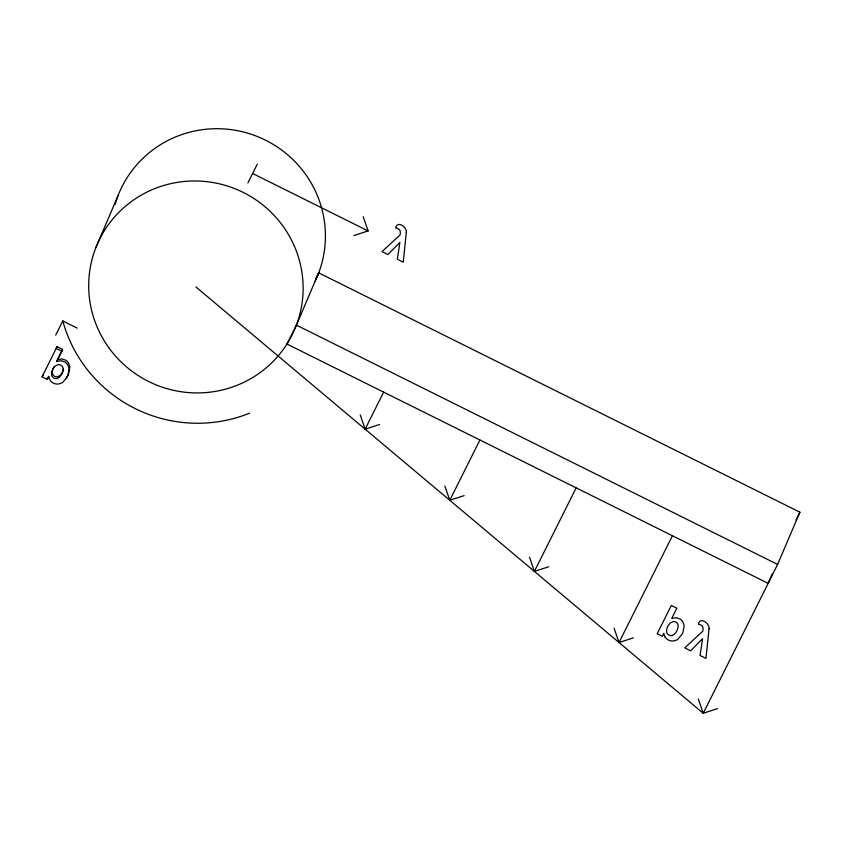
<?xml version="1.0" encoding="UTF-8"?>
<svg xmlns="http://www.w3.org/2000/svg" width="842" height="842" viewBox="0 0 842 842"><rect width="100%" height="100%" fill="white"/><g stroke="black" fill="none" stroke-linecap="round" stroke-linejoin="round"><path stroke-width="1.26" d="M63.582 369.659L62.971 371.259A20.64 20.292 23.1 0 1 62.361 372.522L60.34 375.332L57.793 376.732A4.315 4.242 23.1 0 1 55.067 376.5A5.157 5.073 23.1 0 1 54.593 376.258A4.589 4.505 23.1 0 1 52.467 373.711L52.257 371.069L53.162 368.259A18.713 18.398 23.1 0 1 53.793 367.028L54.014 366.638M95.935 247.464L118.217 195.207M48.762 376.406L47.268 379.395L42.1 376.827L42.868 375.027L43.51 375.343M61.803 351.209L62.571 349.409L57.046 346.662L56.277 348.462L61.803 351.209L56.646 361.534L61.129 360.702L64.981 362.028A8.325 8.188 23.1 0 1 67.634 364.681L68.791 367.438A9.841 9.683 23.1 0 1 69.076 369.017L67.886 375.448A22.934 22.545 23.1 0 1 66.981 377.332L62.75 382.31A9.862 9.704 23.1 0 1 60.887 383.31L58.477 383.973A8.346 8.21 23.1 0 1 54.762 383.657L54.309 383.499A9.525 9.367 23.1 0 1 53.151 382.973A8.083 7.946 23.1 0 1 50.152 380.268A8.925 8.778 23.1 0 1 48.741 376.416M47.268 379.395L47.71 377.437M56.646 361.534L62.571 349.409M772.209 573.855L768.157 583.359L286.943 344.031L296.395 325.117L318.686 272.861L799.9 512.189L777.608 564.445L703.217 713.279L195.912 286.943M55.688 335.137L62.782 320.949A138.277 135.962 23.1 0 0 249.6 413.148M42.1 376.827L57.046 346.662M247.895 182.946L257.347 164.032M315.729 278.776L318.686 272.861M360.26 414.938L365.154 429.178L383.668 392.13M444.881 486.045L449.775 500.295L479.919 439.998M529.502 557.162L534.396 571.402L576.16 487.865M614.123 628.279L619.017 642.52L672.4 535.733M796.006 519.977L799.9 512.189M65.992 378.195L67.749 375.532A22.934 22.545 23.1 0 0 68.655 373.637L69.844 367.217A9.841 9.683 23.1 0 0 69.56 365.638L68.402 362.881A8.325 8.188 23.1 0 0 65.75 360.229L61.908 358.902L57.414 359.734M353.766 235.592L368.112 230.929L363.218 216.689M365.154 429.178L379.51 424.505M449.775 500.295L464.131 495.622M534.396 571.402L548.752 566.74M619.017 642.52L633.373 637.857M717.563 708.617L703.217 713.279L698.323 699.039M672.084 635.499L674.621 634.089L676.652 631.289A20.64 20.292 23.1 0 0 677.263 630.016L678.189 626.995L677.915 624.406A4.263 4.189 23.1 0 0 676.021 622.175A4.494 4.421 23.1 0 0 672.958 621.638L670.274 622.975L668.074 625.795A18.713 18.398 23.1 0 0 667.443 627.016L666.548 629.837L666.769 632.479A4.589 4.505 23.1 0 0 668.874 635.036A5.157 5.073 23.1 0 0 669.358 635.257A4.315 4.242 23.1 0 0 672.084 635.51M252.621 173.484L368.112 230.929M296.395 325.117L777.608 564.445M62.782 320.949L77.222 328.127M665.233 637.215A8.925 8.778 23.1 0 1 663.801 633.373L662.328 636.363L657.16 633.794L671.337 605.43L676.863 608.177L671.706 618.491L676.189 617.66L680.041 618.996A8.325 8.188 23.1 0 1 682.694 621.649L683.851 624.406A9.841 9.683 23.1 0 1 684.136 625.985L682.946 632.405A22.934 22.545 23.1 0 1 682.041 634.3L677.81 639.278A9.862 9.704 23.1 0 1 675.947 640.278L673.537 640.93A8.346 8.21 23.1 0 1 669.822 640.625L669.369 640.457A9.525 9.367 23.1 0 1 668.211 639.941A8.083 7.946 23.1 0 1 665.212 637.236M115.08 204.417A107.492 105.692 23.1 0 1 256.115 136.025A107.492 105.692 23.1 0 1 314.961 281.502M63.192 369.08L62.203 373.059A20.64 20.292 23.1 0 1 61.592 374.322L59.572 377.132L57.024 378.532A4.315 4.242 23.1 0 1 54.298 378.3A5.157 5.073 23.1 0 1 53.825 378.058A4.589 4.505 23.1 0 1 51.699 375.521L51.488 372.869L52.383 370.059A18.713 18.398 23.1 0 1 53.025 368.828L55.214 366.007L57.909 364.702A4.494 4.421 23.1 0 1 60.961 365.217A4.263 4.189 23.1 0 1 62.866 367.438L63.192 369.08M406.328 232.518L403.234 262.167L397.35 259.241L399.876 242.391L387.909 254.547L382.026 251.621L400.013 234.992A10.062 9.893 23.1 0 0 400.213 231.287A3.126 3.073 23.1 0 0 399.35 229.687L398.034 228.75A11.988 11.788 23.1 0 0 395.656 227.919C397.192 220.162 407.17 227.045 406.328 232.518M709.048 628.774L705.954 658.423L700.07 655.497L702.596 638.646L690.619 650.803L684.735 647.877L702.723 631.237A10.062 9.893 23.1 0 0 702.923 627.543A3.126 3.073 23.1 0 0 702.06 625.943L700.744 625.006A11.988 11.788 23.1 0 0 698.365 624.175C699.902 616.418 709.88 623.301 709.048 628.774M108.902 347.82A107.492 105.692 23.1 0 0 293.679 331.632A107.492 105.692 23.1 0 0 185.156 181.388A107.492 105.692 23.1 0 0 108.902 347.82"/></g></svg>
